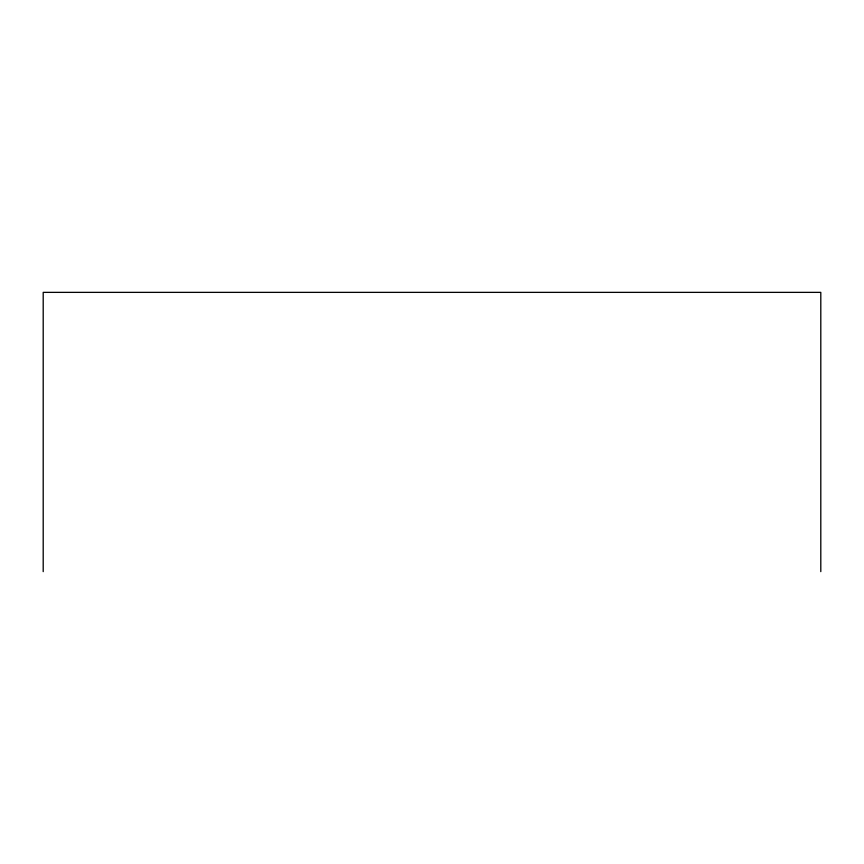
<?xml version="1.0" encoding="UTF-8"?>
<svg xmlns="http://www.w3.org/2000/svg" width="864" height="864" viewBox="0 0 864 864"><rect width="100%" height="100%" fill="white"/><g stroke="black" fill="none" stroke-linecap="round" stroke-linejoin="round"><path stroke-width="1.3" d="M820.8 571.633L820.8 292.367L43.2 292.367L43.2 571.633"/></g></svg>
